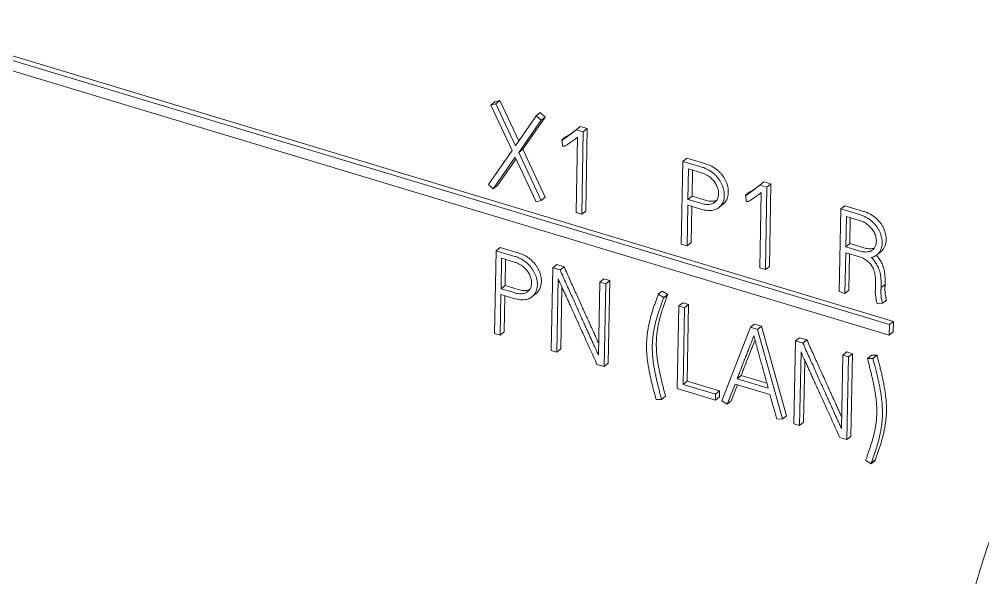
# Model space of a CAD drawing. Header units: inches. Extents: x 9220 to 92460, y -39241 to 4813.
# Drawn here: x 74489.39 to 74502.29, y -32901.32 to -32893.84 of the extents above; entities that cross this region are included whole.
import ezdxf

# ---------------------------------------------------------------- set-up
doc = ezdxf.new("R2010")
doc.units = ezdxf.units.IN
doc.header["$MEASUREMENT"] = 0

# ---------------------------------------------------------------- blocks, each defined once
blk = doc.blocks.new('A$C24EF5112')
at = {"color": 0, "linetype": 'Continuous', "lineweight": 0, "extrusion": (1.17636e-17, 0.017452, 0.999848)}
for p, q in [((-179.975, 284.355), (-214.325, 294.703)), ((-179.838, 284.466), (-214.188, 294.813)), ((-213.983, 294.243), (-179.982, 284.001)), ((-193.489, 291.983), (-193.626, 291.872)), ((-193.458, 291.92), (-193.626, 291.872)), ((-193.626, 291.872), (-192.897, 290.321)), ((-193.32, 292.031), (-193.489, 291.983)), ((-193.32, 292.031), (-193.458, 291.92)), ((-192.785, 290.484), (-193.458, 291.92)), ((-192.672, 290.647), (-193.32, 292.031)), ((-192.076, 291.504), (-192.785, 290.484)), ((-192.536, 290.36), (-191.767, 291.464)), ((-191.939, 291.615), (-192.076, 291.504)), ((-191.904, 291.353), (-192.076, 291.504)), ((-191.767, 291.464), (-191.939, 291.615)), ((-191.767, 291.464), (-191.904, 291.353)), ((-192.673, 290.249), (-191.904, 291.353)), ((-190.567, 291.142), (-190.704, 291.031)), ((-190.323, 291.069), (-190.567, 291.142)), ((-190.323, 291.069), (-190.46, 290.958)), ((-190.378, 288.247), (-190.323, 291.069)), ((-191.068, 290.783), (-191.205, 290.673)), ((-190.704, 291.031), (-190.732, 291.008)), ((-190.659, 290.773), (-190.709, 288.195)), ((-190.46, 290.958), (-190.704, 291.031)), ((-190.515, 288.137), (-190.46, 290.958)), ((-191.205, 290.673), (-191.182, 290.673)), ((-191.182, 290.673), (-191.174, 290.47)), ((-192.897, 290.321), (-193.71, 289.154)), ((-193.542, 289.005), (-192.789, 290.086)), ((-192.789, 290.086), (-192.071, 288.562)), ((-192.536, 290.36), (-192.673, 290.249)), ((-191.899, 288.609), (-192.673, 290.249)), ((-191.762, 288.72), (-192.536, 290.36)), ((-193.404, 289.115), (-192.765, 290.035)), ((-187.048, 289.946), (-187.103, 287.113)), ((-186.91, 290.057), (-187.048, 289.946)), ((-186.405, 289.752), (-187.048, 289.946)), ((-186.268, 289.863), (-186.91, 290.057)), ((-186.875, 288.645), (-186.854, 289.686)), ((-186.854, 289.686), (-186.409, 289.552)), ((-186.737, 288.755), (-186.72, 289.646)), ((-193.71, 289.154), (-193.542, 289.005)), ((-193.404, 289.115), (-193.542, 289.005)), ((-184.413, 289.137), (-184.441, 289.113)), ((-184.276, 289.247), (-184.413, 289.137)), ((-184.17, 289.063), (-184.413, 289.137)), ((-184.032, 289.174), (-184.276, 289.247)), ((-184.032, 289.174), (-184.17, 289.063)), ((-184.087, 286.352), (-184.032, 289.174)), ((-186.737, 288.755), (-186.875, 288.645)), ((-186.292, 288.621), (-186.737, 288.755)), ((-184.777, 288.888), (-184.914, 288.778)), ((-184.914, 288.778), (-184.891, 288.778)), ((-184.891, 288.778), (-184.883, 288.575)), ((-184.368, 288.878), (-184.418, 286.3)), ((-184.224, 286.242), (-184.17, 289.063)), ((-192.071, 288.562), (-191.899, 288.609)), ((-191.762, 288.72), (-191.899, 288.609)), ((-186.905, 287.053), (-186.878, 288.444)), ((-186.878, 288.444), (-186.433, 288.31)), ((-186.43, 288.511), (-186.875, 288.645)), ((-185.669, 288.485), (-185.806, 288.375)), ((-181.506, 288.428), (-181.643, 288.318)), ((-180.863, 288.235), (-181.506, 288.428)), ((-190.709, 288.195), (-190.515, 288.137)), ((-190.378, 288.247), (-190.515, 288.137)), ((-186.768, 287.164), (-186.744, 288.404)), ((-181.643, 288.318), (-181.698, 285.485)), ((-181.001, 288.124), (-181.643, 288.318)), ((-181.47, 287.021), (-181.449, 288.058)), ((-181.449, 288.058), (-181.004, 287.924)), ((-181.332, 287.131), (-181.315, 288.017)), ((-187.103, 287.113), (-186.905, 287.053)), ((-186.768, 287.164), (-186.905, 287.053)), ((-181.332, 287.131), (-181.47, 287.021)), ((-180.856, 286.988), (-181.332, 287.131)), ((-193.45, 286.887), (-193.505, 284.054)), ((-193.313, 286.998), (-193.45, 286.887)), ((-192.808, 286.694), (-193.45, 286.887)), ((-192.671, 286.805), (-193.313, 286.998)), ((-181.501, 285.425), (-181.473, 286.82)), ((-181.473, 286.82), (-181.005, 286.679)), ((-180.994, 286.877), (-181.47, 287.021)), ((-181.363, 285.536), (-181.339, 286.78)), ((-180.264, 286.855), (-180.402, 286.745)), ((-193.277, 285.586), (-193.257, 286.628)), ((-193.257, 286.628), (-192.812, 286.494)), ((-193.14, 285.697), (-193.123, 286.587)), ((-191.508, 286.302), (-191.563, 283.469)), ((-191.371, 286.413), (-191.508, 286.302)), ((-191.257, 286.227), (-191.508, 286.302)), ((-191.119, 286.337), (-191.371, 286.413)), ((-191.119, 286.337), (-191.257, 286.227)), ((-184.418, 286.3), (-184.224, 286.242)), ((-184.087, 286.352), (-184.224, 286.242)), ((-191.37, 283.411), (-191.321, 285.926)), ((-189.891, 285.815), (-189.94, 283.308)), ((-189.754, 285.926), (-189.891, 285.815)), ((-189.694, 285.756), (-189.891, 285.815)), ((-189.556, 285.866), (-189.754, 285.926)), ((-189.556, 285.866), (-189.694, 285.756)), ((-189.611, 283.033), (-189.556, 285.866)), ((-180.45, 285.8), (-180.455, 285.553)), ((-180.122, 285.735), (-180.12, 285.814)), ((-193.14, 285.697), (-193.277, 285.586)), ((-192.832, 285.452), (-193.277, 285.586)), ((-192.695, 285.563), (-193.14, 285.697)), ((-191.233, 283.522), (-191.191, 285.637)), ((-189.749, 282.923), (-189.694, 285.756)), ((-187.758, 285.506), (-187.895, 285.396)), ((-187.569, 285.39), (-187.758, 285.506)), ((-181.698, 285.485), (-181.501, 285.425)), ((-181.363, 285.536), (-181.501, 285.425)), ((-180.455, 285.553), (-180.46, 285.519)), ((-180.122, 285.735), (-180.259, 285.624)), ((-180.259, 285.624), (-180.258, 285.703)), ((-193.308, 283.995), (-193.281, 285.386)), ((-193.281, 285.386), (-192.836, 285.252)), ((-193.171, 284.105), (-193.147, 285.345)), ((-192.072, 285.427), (-192.209, 285.316)), ((-187.895, 285.396), (-187.899, 285.381)), ((-187.707, 285.28), (-187.895, 285.396)), ((-187.577, 285.377), (-187.715, 285.266)), ((-187.715, 285.266), (-187.707, 285.28)), ((-187.569, 285.39), (-187.707, 285.28)), ((-187.577, 285.377), (-187.569, 285.39)), ((-180.07, 285.198), (-180.207, 285.087)), ((-187.187, 284.997), (-187.242, 282.167)), ((-187.049, 285.107), (-187.187, 284.997)), ((-186.989, 284.937), (-187.187, 284.997)), ((-186.852, 285.048), (-187.049, 285.107)), ((-187.04, 282.308), (-186.989, 284.937)), ((-186.852, 285.048), (-186.989, 284.937)), ((-186.903, 282.419), (-186.852, 285.048)), ((-180.391, 285.071), (-180.207, 285.087)), ((-179.838, 284.466), (-179.975, 284.355)), ((-179.845, 284.112), (-179.838, 284.466)), ((-184.737, 284.267), (-185.716, 281.751)), ((-184.6, 284.377), (-184.737, 284.267)), ((-184.49, 284.192), (-184.737, 284.267)), ((-184.353, 284.303), (-184.6, 284.377)), ((-184.353, 284.303), (-184.49, 284.192)), ((-183.643, 281.127), (-184.49, 284.192)), ((-183.505, 281.237), (-184.353, 284.303)), ((-179.982, 284.001), (-179.975, 284.355)), ((-193.505, 284.054), (-193.308, 283.995)), ((-193.171, 284.105), (-193.308, 283.995)), ((-183.19, 283.797), (-183.245, 280.963)), ((-183.053, 283.907), (-183.19, 283.797)), ((-182.939, 283.721), (-183.19, 283.797)), ((-182.801, 283.832), (-183.053, 283.907)), ((-182.801, 283.832), (-182.939, 283.721)), ((-179.845, 284.112), (-179.982, 284.001)), ((-191.563, 283.469), (-191.37, 283.411)), ((-191.233, 283.522), (-191.37, 283.411)), ((-183.052, 280.905), (-183.003, 283.42)), ((-181.573, 283.31), (-181.622, 280.802)), ((-181.436, 283.42), (-181.573, 283.31)), ((-181.375, 283.25), (-181.573, 283.31)), ((-181.238, 283.361), (-181.436, 283.42)), ((-181.431, 280.417), (-181.375, 283.25)), ((-181.238, 283.361), (-181.375, 283.25)), ((-181.293, 280.528), (-181.238, 283.361)), ((-180.593, 283.309), (-180.73, 283.198)), ((-180.54, 283.2), (-180.73, 283.198)), ((-180.73, 283.198), (-180.727, 283.181)), ((-180.403, 283.311), (-180.593, 283.309)), ((-180.403, 283.311), (-180.54, 283.2)), ((-180.536, 283.183), (-180.54, 283.2)), ((-180.399, 283.294), (-180.403, 283.311)), ((-189.992, 282.996), (-189.749, 282.923)), ((-189.611, 283.033), (-189.749, 282.923)), ((-182.914, 281.016), (-182.873, 283.132)), ((-185.055, 282.613), (-185.192, 282.503)), ((-184.128, 282.182), (-185.192, 282.503)), ((-184.173, 282.348), (-185.055, 282.613)), ((-187.242, 282.167), (-185.938, 281.775)), ((-186.903, 282.419), (-187.04, 282.308)), ((-185.934, 281.975), (-187.04, 282.308)), ((-185.797, 282.086), (-186.903, 282.419)), ((-185.532, 281.633), (-185.262, 282.322)), ((-185.395, 281.743), (-185.178, 282.297)), ((-185.262, 282.322), (-184.066, 281.962)), ((-187.645, 281.907), (-187.782, 281.796)), ((-187.645, 281.907), (-187.648, 281.924)), ((-185.938, 281.775), (-185.934, 281.975)), ((-185.801, 281.885), (-185.938, 281.775)), ((-185.797, 282.086), (-185.934, 281.975)), ((-185.801, 281.885), (-185.797, 282.086)), ((-187.972, 281.81), (-187.969, 281.79)), ((-187.969, 281.79), (-187.782, 281.796)), ((-187.782, 281.796), (-187.786, 281.813)), ((-185.716, 281.751), (-185.532, 281.633)), ((-185.395, 281.743), (-185.532, 281.633)), ((-183.505, 281.237), (-183.643, 281.127)), ((-183.834, 281.121), (-183.643, 281.127)), ((-183.245, 280.963), (-183.052, 280.905)), ((-182.914, 281.016), (-183.052, 280.905)), ((-181.293, 280.528), (-181.431, 280.417)), ((-181.674, 280.49), (-181.431, 280.417)), ((-180.766, 279.778), (-180.794, 279.711)), ((-180.794, 279.711), (-180.606, 279.591)), ((-180.469, 279.702), (-180.606, 279.591)), ((-180.606, 279.591), (-180.602, 279.61)), ((-180.464, 279.721), (-180.602, 279.61)), ((-180.469, 279.702), (-180.464, 279.721))]:
    blk.add_line(p, q, dxfattribs=at)
at = {"color": 0, "linetype": 'Continuous', "lineweight": 0}
for major_axis in [(14.067, -17.445), (13.476, -16.711)]:
    blk.add_ellipse((-158.298, 265.4), major_axis=major_axis, ratio=0.75727, start_param=0.734265, end_param=3.875858, dxfattribs=at)
for points, knots in [([(-190.732, 291.008), (-190.748, 290.995), (-190.78, 290.97), (-190.829, 290.931), (-190.878, 290.892), (-190.926, 290.855), (-190.973, 290.82), (-191.017, 290.787), (-191.059, 290.757), (-191.097, 290.731), (-191.133, 290.71), (-191.163, 290.693), (-191.186, 290.68), (-191.2, 290.675), (-191.205, 290.673)], [0, 0, 0, 0, 0.105791, 0.21294, 0.32145, 0.427863, 0.528725, 0.624043, 0.712438, 0.792558, 0.86445, 0.92469, 0.969837, 1, 1, 1, 1]), ([(-191.174, 290.47), (-191.17, 290.468), (-191.162, 290.467), (-191.148, 290.465), (-191.131, 290.465), (-191.11, 290.469), (-191.084, 290.479), (-191.05, 290.496), (-191.009, 290.519), (-190.96, 290.551), (-190.901, 290.591), (-190.832, 290.641), (-190.75, 290.703), (-190.69, 290.748), (-190.659, 290.773)], [0, 0, 0, 0, 0.016663, 0.036768, 0.060496, 0.092617, 0.138787, 0.199552, 0.277115, 0.3736, 0.489098, 0.629203, 0.799496, 1, 1, 1, 1]), ([(-190.703, 291.033), (-190.715, 291.023), (-190.744, 291), (-190.789, 290.966), (-190.836, 290.93), (-190.88, 290.898), (-190.921, 290.868), (-190.96, 290.842), (-190.995, 290.82), (-191.025, 290.803), (-191.049, 290.791), (-191.062, 290.785), (-191.068, 290.783)], [0.23785, 0.23785, 0.23785, 0.23785, 0.3214495, 0.4278626, 0.5287251, 0.6240429, 0.7124383, 0.7925575, 0.8644501, 0.9246895, 0.9698368, 1, 1, 1, 1]), ([(-186.433, 288.31), (-186.357, 288.287), (-186.21, 288.256), (-186.005, 288.267), (-185.865, 288.327), (-185.777, 288.397), (-185.725, 288.457), (-185.684, 288.526), (-185.655, 288.603), (-185.636, 288.687), (-185.629, 288.776), (-185.632, 288.868), (-185.648, 288.964), (-185.674, 289.061), (-185.711, 289.157), (-185.76, 289.251), (-185.819, 289.343), (-185.89, 289.43), (-185.972, 289.512), (-186.065, 289.588), (-186.169, 289.656), (-186.284, 289.711), (-186.364, 289.74), (-186.405, 289.752)], [0, 0, 0, 0, 0.09686, 0.184683, 0.269632, 0.308091, 0.345615, 0.382953, 0.420178, 0.457259, 0.494821, 0.532654, 0.570535, 0.609051, 0.64782, 0.686552, 0.725938, 0.766335, 0.808226, 0.852366, 0.898755, 0.947667, 1, 1, 1, 1]), ([(-185.669, 288.485), (-185.659, 288.493), (-185.63, 288.519), (-185.588, 288.568), (-185.547, 288.637), (-185.517, 288.714), (-185.499, 288.797), (-185.491, 288.886), (-185.495, 288.979), (-185.51, 289.075), (-185.537, 289.171), (-185.574, 289.268), (-185.622, 289.362), (-185.682, 289.453), (-185.752, 289.541), (-185.835, 289.622), (-185.928, 289.698), (-186.032, 289.766), (-186.147, 289.822), (-186.227, 289.851), (-186.268, 289.863)], [0.2903275, 0.2903275, 0.2903275, 0.2903275, 0.3080915, 0.3456151, 0.3829529, 0.4201782, 0.4572586, 0.4948207, 0.5326539, 0.5705347, 0.6090509, 0.6478196, 0.6865519, 0.7259375, 0.7663347, 0.8082258, 0.8523661, 0.8987554, 0.9476666, 1, 1, 1, 1]), ([(-186.409, 289.552), (-186.378, 289.543), (-186.318, 289.521), (-186.231, 289.48), (-186.154, 289.43), (-186.084, 289.374), (-186.022, 289.313), (-185.969, 289.249), (-185.924, 289.182), (-185.887, 289.112), (-185.86, 289.041), (-185.841, 288.971), (-185.829, 288.902), (-185.827, 288.836), (-185.832, 288.773), (-185.845, 288.715), (-185.865, 288.66), (-185.894, 288.61), (-185.931, 288.567), (-185.977, 288.531), (-186.032, 288.503), (-186.094, 288.483), (-186.165, 288.472), (-186.245, 288.472), (-186.334, 288.485), (-186.397, 288.501), (-186.43, 288.511)], [0, 0, 0, 0, 0.053647, 0.103346, 0.149977, 0.194217, 0.236442, 0.277366, 0.317149, 0.355906, 0.394399, 0.432388, 0.469458, 0.506182, 0.541309, 0.576504, 0.612322, 0.648506, 0.685021, 0.722671, 0.761783, 0.802714, 0.846164, 0.892892, 0.943917, 1, 1, 1, 1]), ([(-184.441, 289.113), (-184.457, 289.1), (-184.489, 289.075), (-184.538, 289.036), (-184.587, 288.997), (-184.635, 288.96), (-184.682, 288.925), (-184.726, 288.892), (-184.768, 288.862), (-184.807, 288.836), (-184.842, 288.815), (-184.872, 288.798), (-184.895, 288.785), (-184.909, 288.78), (-184.914, 288.778)], [0, 0, 0, 0, 0.105791, 0.21294, 0.32145, 0.427863, 0.528725, 0.624043, 0.712438, 0.792558, 0.86445, 0.92469, 0.969837, 1, 1, 1, 1]), ([(-184.412, 289.138), (-184.424, 289.128), (-184.453, 289.105), (-184.498, 289.071), (-184.545, 289.035), (-184.589, 289.003), (-184.631, 288.973), (-184.669, 288.947), (-184.704, 288.925), (-184.734, 288.908), (-184.758, 288.896), (-184.772, 288.89), (-184.777, 288.888)], [0.23785, 0.23785, 0.23785, 0.23785, 0.3214495, 0.4278626, 0.5287251, 0.6240429, 0.7124383, 0.7925575, 0.8644501, 0.9246895, 0.9698368, 1, 1, 1, 1]), ([(-184.883, 288.575), (-184.88, 288.573), (-184.871, 288.572), (-184.858, 288.57), (-184.841, 288.57), (-184.819, 288.574), (-184.793, 288.584), (-184.759, 288.601), (-184.718, 288.624), (-184.669, 288.656), (-184.61, 288.696), (-184.541, 288.746), (-184.459, 288.808), (-184.4, 288.853), (-184.368, 288.878)], [0, 0, 0, 0, 0.016663, 0.036768, 0.060496, 0.092617, 0.138787, 0.199552, 0.277115, 0.3736, 0.489098, 0.629203, 0.799496, 1, 1, 1, 1]), ([(-185.891, 288.617), (-185.892, 288.616), (-185.913, 288.607), (-185.957, 288.594), (-186.028, 288.583), (-186.107, 288.582), (-186.197, 288.595), (-186.26, 288.611), (-186.292, 288.621)], [0.7596616, 0.7596616, 0.7596616, 0.7596616, 0.7617832, 0.8027141, 0.8461636, 0.8928921, 0.9439171, 1, 1, 1, 1]), ([(-180.597, 286.655), (-180.557, 286.664), (-180.483, 286.689), (-180.387, 286.75), (-180.317, 286.833), (-180.266, 286.93), (-180.234, 287.036), (-180.223, 287.142), (-180.228, 287.244), (-180.243, 287.34), (-180.269, 287.436), (-180.306, 287.533), (-180.355, 287.627), (-180.414, 287.718), (-180.484, 287.806), (-180.567, 287.886), (-180.66, 287.962), (-180.764, 288.028), (-180.879, 288.084), (-180.959, 288.112), (-181.001, 288.124)], [0, 0, 0, 0, 0.069294, 0.13428, 0.197664, 0.25974, 0.319784, 0.379463, 0.425992, 0.472579, 0.519947, 0.567626, 0.615261, 0.663699, 0.713306, 0.76464, 0.818678, 0.875552, 0.935645, 1, 1, 1, 1]), ([(-180.264, 286.855), (-180.261, 286.858), (-180.229, 286.885), (-180.179, 286.943), (-180.129, 287.041), (-180.097, 287.147), (-180.086, 287.253), (-180.09, 287.355), (-180.105, 287.45), (-180.132, 287.547), (-180.169, 287.644), (-180.217, 287.738), (-180.277, 287.829), (-180.347, 287.916), (-180.43, 287.997), (-180.523, 288.072), (-180.627, 288.139), (-180.742, 288.194), (-180.822, 288.223), (-180.863, 288.235)], [0.1254721, 0.1254721, 0.1254721, 0.1254721, 0.1342805, 0.1976636, 0.2597404, 0.3197844, 0.3794631, 0.4259916, 0.4725788, 0.5199473, 0.5676264, 0.6152608, 0.6636985, 0.7133061, 0.7646396, 0.8186782, 0.8755524, 0.9356448, 1, 1, 1, 1]), ([(-181.004, 287.924), (-180.973, 287.914), (-180.913, 287.893), (-180.826, 287.852), (-180.749, 287.802), (-180.68, 287.746), (-180.618, 287.686), (-180.564, 287.623), (-180.519, 287.557), (-180.482, 287.488), (-180.455, 287.417), (-180.436, 287.347), (-180.424, 287.278), (-180.422, 287.212), (-180.427, 287.149), (-180.439, 287.091), (-180.458, 287.035), (-180.485, 286.985), (-180.521, 286.941), (-180.564, 286.904), (-180.616, 286.875), (-180.676, 286.855), (-180.744, 286.843), (-180.82, 286.842), (-180.904, 286.853), (-180.963, 286.868), (-180.994, 286.877)], [0, 0, 0, 0, 0.054523, 0.105033, 0.152426, 0.197334, 0.240045, 0.281231, 0.321197, 0.360276, 0.399284, 0.437894, 0.475569, 0.512894, 0.548587, 0.584288, 0.620504, 0.656909, 0.6934, 0.73075, 0.769355, 0.809686, 0.852488, 0.898074, 0.946983, 1, 1, 1, 1]), ([(-192.072, 285.427), (-192.062, 285.435), (-192.033, 285.46), (-191.99, 285.509), (-191.95, 285.579), (-191.92, 285.656), (-191.901, 285.739), (-191.894, 285.828), (-191.898, 285.921), (-191.913, 286.016), (-191.939, 286.113), (-191.976, 286.209), (-192.025, 286.304), (-192.084, 286.395), (-192.155, 286.482), (-192.237, 286.564), (-192.33, 286.64), (-192.434, 286.708), (-192.549, 286.764), (-192.629, 286.792), (-192.671, 286.805)], [0.2903275, 0.2903275, 0.2903275, 0.2903275, 0.3080915, 0.3456151, 0.3829529, 0.4201782, 0.4572586, 0.4948207, 0.5326539, 0.5705347, 0.6090509, 0.6478196, 0.6865519, 0.7259375, 0.7663347, 0.8082258, 0.8523661, 0.8987554, 0.9476666, 1, 1, 1, 1]), ([(-180.488, 286.984), (-180.504, 286.978), (-180.542, 286.965), (-180.607, 286.954), (-180.683, 286.953), (-180.767, 286.964), (-180.826, 286.979), (-180.856, 286.988)], [0.7754425, 0.7754425, 0.7754425, 0.7754425, 0.8096864, 0.8524876, 0.8980744, 0.9469828, 1, 1, 1, 1]), ([(-192.836, 285.252), (-192.76, 285.229), (-192.612, 285.198), (-192.407, 285.209), (-192.268, 285.269), (-192.18, 285.338), (-192.128, 285.399), (-192.087, 285.468), (-192.057, 285.545), (-192.039, 285.628), (-192.031, 285.717), (-192.035, 285.81), (-192.05, 285.905), (-192.077, 286.002), (-192.114, 286.099), (-192.162, 286.193), (-192.222, 286.284), (-192.292, 286.371), (-192.375, 286.453), (-192.468, 286.529), (-192.572, 286.597), (-192.687, 286.653), (-192.767, 286.681), (-192.808, 286.694)], [0, 0, 0, 0, 0.09686, 0.184683, 0.269632, 0.308091, 0.345615, 0.382953, 0.420178, 0.457259, 0.494821, 0.532654, 0.570535, 0.609051, 0.64782, 0.686552, 0.725938, 0.766335, 0.808226, 0.852366, 0.898755, 0.947667, 1, 1, 1, 1]), ([(-192.812, 286.494), (-192.781, 286.484), (-192.72, 286.463), (-192.634, 286.421), (-192.556, 286.371), (-192.487, 286.315), (-192.425, 286.255), (-192.372, 286.191), (-192.327, 286.123), (-192.29, 286.054), (-192.262, 285.983), (-192.243, 285.912), (-192.232, 285.843), (-192.229, 285.777), (-192.234, 285.715), (-192.247, 285.657), (-192.268, 285.602), (-192.296, 285.551), (-192.334, 285.508), (-192.38, 285.472), (-192.434, 285.444), (-192.497, 285.425), (-192.568, 285.414), (-192.647, 285.413), (-192.737, 285.426), (-192.799, 285.442), (-192.832, 285.452)], [0, 0, 0, 0, 0.053647, 0.103346, 0.149977, 0.194217, 0.236442, 0.277366, 0.317149, 0.355906, 0.394399, 0.432388, 0.469458, 0.506182, 0.541309, 0.576504, 0.612322, 0.648506, 0.685021, 0.722671, 0.761783, 0.802714, 0.846164, 0.892892, 0.943917, 1, 1, 1, 1]), ([(-181.005, 286.679), (-180.949, 286.662), (-180.842, 286.62), (-180.697, 286.518), (-180.58, 286.382), (-180.498, 286.213), (-180.454, 286.014), (-180.449, 285.875), (-180.45, 285.8)], [0, 0, 0, 0, 0.16403, 0.311174, 0.454212, 0.607502, 0.786028, 1, 1, 1, 1]), ([(-180.258, 285.703), (-180.256, 285.777), (-180.26, 285.917), (-180.287, 286.115), (-180.342, 286.286), (-180.416, 286.43), (-180.499, 286.554), (-180.563, 286.624), (-180.597, 286.655)], [0, 0, 0, 0, 0.231747, 0.4284, 0.594838, 0.741141, 0.874662, 1, 1, 1, 1]), ([(-180.12, 285.814), (-180.119, 285.888), (-180.122, 286.027), (-180.15, 286.226), (-180.205, 286.397), (-180.278, 286.541), (-180.352, 286.65), (-180.402, 286.709), (-180.422, 286.729)], [0, 0, 0, 0, 0.2317468, 0.4284002, 0.594838, 0.7411405, 0.8746616, 0.9521999, 0.9521999, 0.9521999, 0.9521999]), ([(-189.94, 283.308), (-189.948, 283.327), (-189.967, 283.371), (-190.002, 283.447), (-190.045, 283.542), (-190.096, 283.654), (-190.153, 283.78), (-190.216, 283.918), (-190.283, 284.067), (-190.355, 284.225), (-190.429, 284.39), (-190.506, 284.559), (-190.583, 284.73), (-190.697, 284.982), (-190.851, 285.325), (-191.05, 285.767), (-191.187, 286.07), (-191.257, 286.227)], [0, 0, 0, 0, 0.019057, 0.045144, 0.078261, 0.117077, 0.160259, 0.207807, 0.259003, 0.31313, 0.370188, 0.428711, 0.487234, 0.545757, 0.688172, 0.839586, 1, 1, 1, 1]), ([(-189.932, 283.707), (-189.94, 283.725), (-189.967, 283.785), (-190.016, 283.891), (-190.078, 284.029), (-190.146, 284.177), (-190.217, 284.335), (-190.292, 284.5), (-190.368, 284.67), (-190.445, 284.84), (-190.559, 285.093), (-190.714, 285.436), (-190.913, 285.878), (-191.049, 286.181), (-191.119, 286.337)], [0.0986091, 0.0986091, 0.0986091, 0.0986091, 0.1170769, 0.1602587, 0.2078068, 0.2590033, 0.3131304, 0.3701881, 0.4287111, 0.487234, 0.545757, 0.6881721, 0.8395864, 1, 1, 1, 1]), ([(-191.321, 285.926), (-191.314, 285.908), (-191.295, 285.866), (-191.262, 285.792), (-191.219, 285.699), (-191.169, 285.588), (-191.111, 285.463), (-191.049, 285.325), (-190.981, 285.176), (-190.91, 285.018), (-190.835, 284.853), (-190.758, 284.683), (-190.68, 284.51), (-190.563, 284.255), (-190.335, 283.75), (-190.132, 283.303), (-189.992, 282.996)], [0, 0, 0, 0, 0.017881, 0.043036, 0.075471, 0.113785, 0.156579, 0.203853, 0.254825, 0.308715, 0.365522, 0.423995, 0.482881, 0.542179, 0.685414, 1, 1, 1, 1]), ([(-192.294, 285.558), (-192.295, 285.558), (-192.316, 285.549), (-192.36, 285.535), (-192.43, 285.524), (-192.51, 285.524), (-192.6, 285.537), (-192.662, 285.553), (-192.695, 285.563)], [0.7596616, 0.7596616, 0.7596616, 0.7596616, 0.7617832, 0.8027141, 0.8461636, 0.8928921, 0.9439171, 1, 1, 1, 1]), ([(-180.46, 285.519), (-180.46, 285.498), (-180.46, 285.455), (-180.455, 285.388), (-180.447, 285.316), (-180.429, 285.21), (-180.407, 285.127), (-180.391, 285.071)], [0, 0, 0, 0, 0.143043, 0.29468, 0.455366, 0.625872, 1, 1, 1, 1]), ([(-180.207, 285.087), (-180.216, 285.113), (-180.231, 285.165), (-180.248, 285.239), (-180.258, 285.308), (-180.263, 285.372), (-180.266, 285.432), (-180.266, 285.478), (-180.265, 285.513), (-180.265, 285.537), (-180.264, 285.56), (-180.263, 285.59), (-180.261, 285.611), (-180.259, 285.624)], [0, 0, 0, 0, 0.144494, 0.279527, 0.406049, 0.524748, 0.635591, 0.738757, 0.787218, 0.833195, 0.876686, 0.918528, 1, 1, 1, 1]), ([(-180.07, 285.198), (-180.079, 285.224), (-180.094, 285.275), (-180.111, 285.35), (-180.121, 285.419), (-180.126, 285.483), (-180.129, 285.543), (-180.129, 285.589), (-180.128, 285.624), (-180.127, 285.648), (-180.127, 285.671), (-180.126, 285.7), (-180.124, 285.721), (-180.122, 285.735)], [0, 0, 0, 0, 0.144494, 0.279527, 0.406049, 0.524748, 0.635591, 0.738757, 0.787218, 0.833195, 0.876686, 0.918528, 1, 1, 1, 1]), ([(-187.899, 285.381), (-187.912, 285.336), (-187.947, 285.25), (-187.992, 285.117), (-188.04, 284.985), (-188.085, 284.85), (-188.126, 284.713), (-188.165, 284.574), (-188.199, 284.432), (-188.229, 284.288), (-188.255, 284.142), (-188.275, 283.993), (-188.289, 283.839), (-188.295, 283.684), (-188.295, 283.528), (-188.288, 283.373), (-188.273, 283.217), (-188.253, 283.061), (-188.229, 282.905), (-188.2, 282.748), (-188.168, 282.592), (-188.133, 282.435), (-188.094, 282.278), (-188.041, 282.07), (-188, 281.914), (-187.972, 281.81)], [0, 0, 0, 0, 0.041314, 0.082856, 0.124626, 0.166546, 0.208556, 0.25068, 0.29286, 0.335045, 0.377269, 0.419704, 0.462561, 0.50593, 0.547928, 0.589536, 0.630845, 0.672008, 0.713137, 0.754267, 0.795391, 0.836491, 0.877583, 0.918582, 1, 1, 1, 1]), ([(-187.786, 281.813), (-187.796, 281.864), (-187.828, 281.965), (-187.865, 282.118), (-187.904, 282.27), (-187.94, 282.422), (-187.974, 282.575), (-188.006, 282.727), (-188.034, 282.879), (-188.058, 283.03), (-188.077, 283.18), (-188.091, 283.328), (-188.097, 283.476), (-188.098, 283.624), (-188.092, 283.772), (-188.079, 283.918), (-188.06, 284.06), (-188.035, 284.199), (-188.007, 284.336), (-187.974, 284.471), (-187.937, 284.605), (-187.897, 284.738), (-187.853, 284.87), (-187.807, 285.001), (-187.761, 285.133), (-187.73, 285.222), (-187.715, 285.266)], [0, 0, 0, 0, 0.041199, 0.082407, 0.123626, 0.164887, 0.206223, 0.247646, 0.288964, 0.330009, 0.370826, 0.411613, 0.4526, 0.493874, 0.536504, 0.5786, 0.620244, 0.661722, 0.70328, 0.744955, 0.786813, 0.828913, 0.871274, 0.913911, 0.95682, 1, 1, 1, 1]), ([(-187.648, 281.924), (-187.659, 281.975), (-187.69, 282.076), (-187.728, 282.228), (-187.766, 282.381), (-187.802, 282.533), (-187.836, 282.685), (-187.868, 282.838), (-187.897, 282.99), (-187.921, 283.141), (-187.94, 283.29), (-187.953, 283.439), (-187.96, 283.587), (-187.961, 283.735), (-187.954, 283.883), (-187.942, 284.029), (-187.923, 284.171), (-187.898, 284.31), (-187.87, 284.447), (-187.837, 284.582), (-187.8, 284.716), (-187.76, 284.849), (-187.716, 284.98), (-187.67, 285.112), (-187.624, 285.244), (-187.593, 285.333), (-187.577, 285.377)], [0, 0, 0, 0, 0.041199, 0.082407, 0.123626, 0.164887, 0.206223, 0.247646, 0.288964, 0.330009, 0.370826, 0.411613, 0.4526, 0.493874, 0.536504, 0.5786, 0.620244, 0.661722, 0.70328, 0.744955, 0.786813, 0.828913, 0.871274, 0.913911, 0.95682, 1, 1, 1, 1]), ([(-185.192, 282.503), (-185.172, 282.555), (-185.131, 282.66), (-185.07, 282.819), (-185.008, 282.978), (-184.947, 283.134), (-184.889, 283.283), (-184.833, 283.424), (-184.781, 283.555), (-184.735, 283.674), (-184.695, 283.779), (-184.657, 283.879), (-184.632, 283.943), (-184.619, 283.978)], [0, 0, 0, 0, 0.106118, 0.213594, 0.322428, 0.429305, 0.530911, 0.627246, 0.716632, 0.797389, 0.869519, 0.929228, 1, 1, 1, 1]), ([(-185.055, 282.613), (-185.035, 282.665), (-184.994, 282.771), (-184.933, 282.929), (-184.871, 283.088), (-184.81, 283.244), (-184.751, 283.394), (-184.696, 283.535), (-184.644, 283.665), (-184.606, 283.764), (-184.585, 283.818), (-184.579, 283.833)], [0, 0, 0, 0, 0.106118, 0.213594, 0.322428, 0.4293053, 0.5309113, 0.6272464, 0.7166317, 0.7973887, 0.8272458, 0.8272458, 0.8272458, 0.8272458]), ([(-184.619, 283.978), (-184.614, 283.962), (-184.602, 283.919), (-184.581, 283.841), (-184.553, 283.736), (-184.519, 283.609), (-184.479, 283.464), (-184.436, 283.304), (-184.389, 283.133), (-184.338, 282.95), (-184.286, 282.76), (-184.232, 282.566), (-184.18, 282.373), (-184.145, 282.246), (-184.128, 282.182)], [0, 0, 0, 0, 0.027336, 0.070868, 0.130595, 0.202708, 0.283396, 0.372662, 0.4689, 0.570509, 0.677489, 0.786433, 0.893936, 1, 1, 1, 1]), ([(-181.614, 281.201), (-181.622, 281.219), (-181.649, 281.279), (-181.697, 281.385), (-181.76, 281.523), (-181.828, 281.672), (-181.899, 281.83), (-181.974, 281.995), (-182.05, 282.164), (-182.127, 282.335), (-182.241, 282.587), (-182.396, 282.93), (-182.595, 283.372), (-182.731, 283.675), (-182.801, 283.832)], [0.0986091, 0.0986091, 0.0986091, 0.0986091, 0.1170769, 0.1602587, 0.2078068, 0.2590033, 0.3131304, 0.3701881, 0.4287111, 0.487234, 0.545757, 0.6881721, 0.8395864, 1, 1, 1, 1]), ([(-181.622, 280.802), (-181.63, 280.821), (-181.649, 280.865), (-181.683, 280.941), (-181.727, 281.037), (-181.777, 281.148), (-181.835, 281.274), (-181.897, 281.412), (-181.965, 281.561), (-182.036, 281.719), (-182.111, 281.884), (-182.187, 282.053), (-182.265, 282.224), (-182.379, 282.476), (-182.533, 282.819), (-182.732, 283.261), (-182.868, 283.565), (-182.939, 283.721)], [0, 0, 0, 0, 0.019057, 0.045144, 0.078261, 0.117077, 0.160259, 0.207807, 0.259003, 0.31313, 0.370188, 0.428711, 0.487234, 0.545757, 0.688172, 0.839586, 1, 1, 1, 1]), ([(-183.003, 283.42), (-182.995, 283.402), (-182.977, 283.36), (-182.944, 283.286), (-182.901, 283.193), (-182.85, 283.082), (-182.793, 282.957), (-182.731, 282.819), (-182.663, 282.671), (-182.592, 282.513), (-182.517, 282.347), (-182.44, 282.177), (-182.362, 282.005), (-182.245, 281.75), (-182.017, 281.245), (-181.813, 280.798), (-181.674, 280.49)], [0, 0, 0, 0, 0.017881, 0.043036, 0.075471, 0.113785, 0.156579, 0.203853, 0.254825, 0.308715, 0.365522, 0.423995, 0.482881, 0.542179, 0.685414, 1, 1, 1, 1]), ([(-180.727, 283.181), (-180.716, 283.128), (-180.683, 283.022), (-180.643, 282.863), (-180.604, 282.706), (-180.566, 282.549), (-180.532, 282.394), (-180.5, 282.24), (-180.471, 282.086), (-180.447, 281.933), (-180.428, 281.781), (-180.415, 281.629), (-180.408, 281.477), (-180.408, 281.329), (-180.414, 281.186), (-180.425, 281.049), (-180.443, 280.914), (-180.466, 280.781), (-180.493, 280.65), (-180.525, 280.521), (-180.56, 280.394), (-180.598, 280.268), (-180.638, 280.144), (-180.679, 280.021), (-180.723, 279.9), (-180.749, 279.817), (-180.766, 279.778)], [0, 0, 0, 0, 0.044105, 0.087821, 0.131151, 0.174187, 0.217025, 0.259677, 0.302148, 0.344469, 0.386684, 0.429059, 0.471892, 0.515271, 0.555824, 0.596203, 0.636485, 0.676772, 0.717139, 0.757625, 0.798147, 0.838609, 0.879024, 0.919397, 0.959722, 1, 1, 1, 1]), ([(-180.602, 279.61), (-180.586, 279.653), (-180.555, 279.739), (-180.509, 279.869), (-180.463, 279.999), (-180.42, 280.131), (-180.379, 280.265), (-180.343, 280.401), (-180.309, 280.539), (-180.28, 280.679), (-180.254, 280.821), (-180.234, 280.967), (-180.221, 281.116), (-180.214, 281.27), (-180.215, 281.427), (-180.222, 281.587), (-180.236, 281.747), (-180.256, 281.907), (-180.28, 282.067), (-180.309, 282.227), (-180.341, 282.388), (-180.376, 282.548), (-180.415, 282.708), (-180.455, 282.867), (-180.494, 283.025), (-180.525, 283.131), (-180.536, 283.183)], [0, 0, 0, 0, 0.040634, 0.081462, 0.122482, 0.16358, 0.204655, 0.245732, 0.286822, 0.32794, 0.369116, 0.410447, 0.452077, 0.494097, 0.537489, 0.58037, 0.622827, 0.665074, 0.707281, 0.749483, 0.791616, 0.833603, 0.875463, 0.917169, 0.958682, 1, 1, 1, 1]), ([(-180.464, 279.721), (-180.449, 279.763), (-180.418, 279.849), (-180.372, 279.979), (-180.326, 280.11), (-180.282, 280.242), (-180.242, 280.376), (-180.205, 280.512), (-180.172, 280.65), (-180.143, 280.79), (-180.117, 280.932), (-180.097, 281.077), (-180.083, 281.226), (-180.077, 281.38), (-180.077, 281.538), (-180.084, 281.697), (-180.099, 281.857), (-180.119, 282.017), (-180.143, 282.178), (-180.172, 282.338), (-180.204, 282.498), (-180.239, 282.659), (-180.277, 282.818), (-180.318, 282.977), (-180.357, 283.136), (-180.388, 283.241), (-180.399, 283.294)], [0, 0, 0, 0, 0.040634, 0.081462, 0.122482, 0.16358, 0.204655, 0.245732, 0.286822, 0.32794, 0.369116, 0.410447, 0.452077, 0.494097, 0.537489, 0.58037, 0.622827, 0.665074, 0.707281, 0.749483, 0.791616, 0.833603, 0.875463, 0.917169, 0.958682, 1, 1, 1, 1]), ([(-184.066, 281.962), (-184.056, 281.923), (-184.036, 281.847), (-184.006, 281.737), (-183.978, 281.633), (-183.951, 281.537), (-183.926, 281.449), (-183.902, 281.364), (-183.87, 281.256), (-183.847, 281.174), (-183.834, 281.121)], [0, 0, 0, 0, 0.138948, 0.27018, 0.393699, 0.508312, 0.612826, 0.707241, 0.810993, 1, 1, 1, 1])]:
    blk.add_open_spline(points, degree=3, knots=knots, dxfattribs=at)

msp = doc.modelspace()

# ---------------------------------------------------------------- block references
at = {"xscale": 0.3909995765929849, "yscale": 0.3909995765929849, "zscale": 0.3909995765929849}
msp.add_blockref('A$C24EF5112', (74571.41, -33009.116), dxfattribs=at)

doc.saveas('drawing.dxf')
